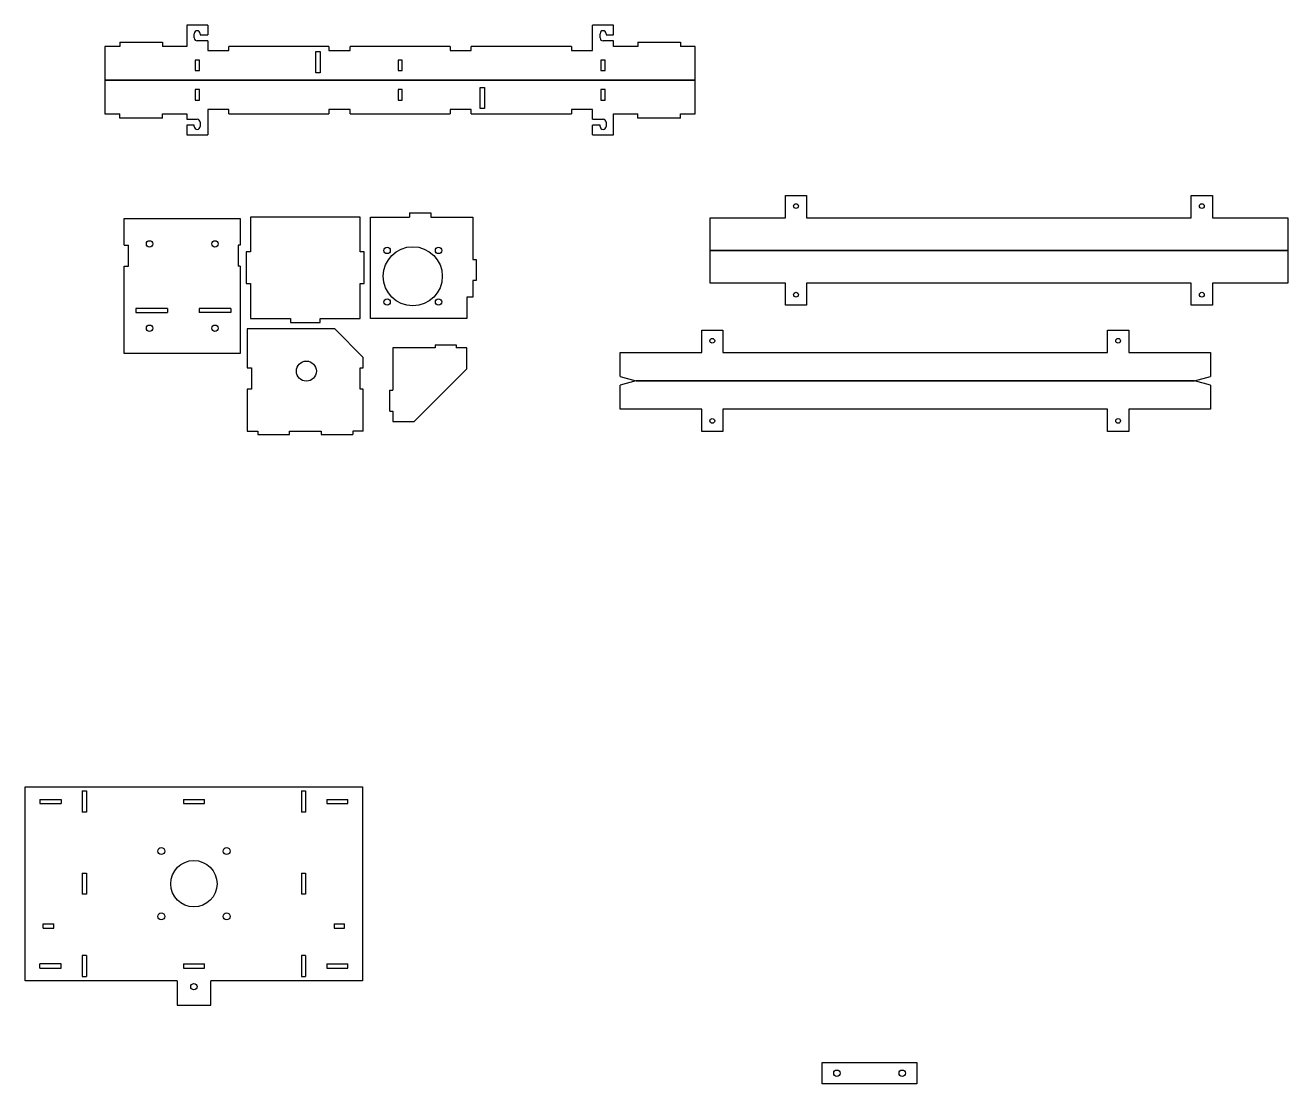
# Model space of a CAD drawing. Header units: millimetres. Extents: x -974 to 1122, y -177 to 977.
# Drawn here: x -974 to -375, y 282 to 784 of the extents above; entities that cross this region are included whole.
import ezdxf

# ---------------------------------------------------------------- set-up
doc = ezdxf.new("R2010")
doc.units = ezdxf.units.MM
for name, color, linetype in [('BED_HOLDING_PLAT', 7, 'Continuous'), ('BED_HOLDING_TOP_', 7, 'Continuous'), ('Default', 7, 'Continuous'), ('EXT_FAN_', 7, 'Continuous'), ('EXT_FRONT', 7, 'Continuous'), ('EXT_TOP_', 7, 'Continuous'), ('MIDLDE_PLATE', 7, 'Continuous'), ('TOP_CORNER_SUPPO', 7, 'Continuous'), ('X_RACK_SUPPORT_P', 7, 'Continuous'), ('X_SLIDE_PLATE', 7, 'Continuous'), ('Z_SLIDE_PLATE', 7, 'Continuous')]:
    doc.layers.add(name, color=color, linetype=linetype)

# ---------------------------------------------------------------- blocks, each defined once
blk = doc.blocks.new('SE11')
at = {"layer": 'BED_HOLDING_PLAT', "color": 7, "linetype": 'Continuous'}
for p, q in [((-935.98, 757.67), (-935.98, 741.67)), ((-655.98, 757.67), (-935.98, 757.67)), ((-655.98, 741.67), (-655.98, 757.67)), ((-891.23, 753.17), (-893.23, 753.17)), ((-893.23, 753.17), (-893.23, 748.17)), ((-891.23, 748.17), (-891.23, 753.17)), ((-794.98, 753.17), (-796.98, 753.17)), ((-796.98, 753.17), (-796.98, 748.17)), ((-794.98, 748.17), (-794.98, 753.17)), ((-757.98, 744.17), (-757.98, 754.17)), ((-757.98, 754.17), (-755.98, 754.17)), ((-755.98, 754.17), (-755.98, 744.17)), ((-698.73, 753.17), (-700.73, 753.17)), ((-700.73, 753.17), (-700.73, 748.17)), ((-698.73, 748.17), (-698.73, 753.17)), ((-893.23, 748.17), (-891.23, 748.17)), ((-887.23, 743.67), (-887.23, 731.67)), ((-877.23, 743.67), (-887.23, 743.67)), ((-877.23, 741.67), (-877.23, 743.67)), ((-829.73, 743.67), (-829.73, 741.67)), ((-819.73, 743.67), (-829.73, 743.67)), ((-819.73, 741.67), (-819.73, 743.67)), ((-796.98, 748.17), (-794.98, 748.17)), ((-772.23, 743.67), (-772.23, 741.67)), ((-762.23, 743.67), (-772.23, 743.67)), ((-762.23, 741.67), (-762.23, 743.67)), ((-755.98, 744.17), (-757.98, 744.17)), ((-714.73, 743.67), (-714.73, 741.67)), ((-704.73, 743.67), (-714.73, 743.67)), ((-704.73, 739.07), (-704.73, 743.67)), ((-700.73, 748.17), (-698.73, 748.17)), ((-935.98, 741.67), (-928.98, 741.67)), ((-928.98, 739.67), (-928.98, 741.67)), ((-908.72, 739.67), (-928.98, 739.67)), ((-908.72, 741.67), (-897.23, 741.67)), ((-908.72, 739.67), (-908.72, 741.67)), ((-897.23, 741.67), (-897.23, 739.07)), ((-897.23, 739.07), (-892.23, 739.07)), ((-890.83, 737.67), (-890.83, 735.67)), ((-877.23, 741.67), (-829.73, 741.67)), ((-819.73, 741.67), (-772.23, 741.67)), ((-762.23, 741.67), (-714.73, 741.67)), ((-704.73, 739.07), (-699.73, 739.07)), ((-698.33, 737.67), (-698.33, 735.67)), ((-694.73, 741.67), (-683.25, 741.67)), ((-694.73, 731.67), (-694.73, 741.67)), ((-683.25, 739.67), (-683.25, 741.67)), ((-662.98, 739.67), (-683.25, 739.67)), ((-662.98, 741.67), (-655.98, 741.67)), ((-662.98, 739.67), (-662.98, 741.67)), ((-897.23, 736.27), (-897.23, 731.67)), ((-893.63, 736.27), (-897.23, 736.27)), ((-897.23, 731.67), (-887.23, 731.67)), ((-893.63, 735.67), (-893.63, 736.27)), ((-704.73, 731.67), (-704.73, 736.27)), ((-701.13, 736.27), (-704.73, 736.27)), ((-704.73, 731.67), (-694.73, 731.67)), ((-701.13, 735.67), (-701.13, 736.27))]:
    blk.add_line(p, q, dxfattribs=at)
for centre, start, end in [((-892.23, 737.67), 0, 90), ((-699.73, 737.67), 0, 90), ((-892.23, 735.67), 180, 0), ((-699.73, 735.67), 180, 0)]:
    blk.add_arc(centre, 1.4, start, end, dxfattribs=at)
blk = doc.blocks.new('SE43')
at = {"layer": 'MIDLDE_PLATE', "color": 7, "linetype": 'Continuous'}
for p, q in [((-684.2, 615.03), (-691.66, 613.03)), ((-691.66, 601.53), (-691.66, 613.03)), ((-684.2, 615.03), (-419.13, 615.03)), ((-411.66, 613.03), (-419.13, 615.03)), ((-411.66, 613.03), (-411.66, 601.53)), ((-652.91, 601.53), (-691.66, 601.53)), ((-652.91, 591.03), (-652.91, 601.53)), ((-460.41, 601.53), (-642.91, 601.53)), ((-642.91, 601.53), (-642.91, 591.03)), ((-460.41, 591.03), (-460.41, 601.53)), ((-411.66, 601.53), (-450.41, 601.53)), ((-450.41, 601.53), (-450.41, 591.03)), ((-642.91, 591.03), (-652.91, 591.03)), ((-450.41, 591.03), (-460.41, 591.03))]:
    blk.add_line(p, q, dxfattribs=at)
for centre in [(-647.91, 596.02), (-455.41, 596.02)]:
    blk.add_circle(centre, 1.13, dxfattribs=at)
blk = doc.blocks.new('SE44')
at = {"layer": 'BED_HOLDING_TOP_', "color": 7, "linetype": 'Continuous'}
for p, q in [((-613.21, 692.4), (-613.21, 702.91)), ((-613.21, 702.91), (-603.21, 702.91)), ((-603.21, 702.91), (-603.21, 692.4)), ((-420.71, 692.4), (-420.71, 702.91)), ((-420.71, 702.91), (-410.71, 702.91)), ((-410.71, 702.91), (-410.71, 692.4)), ((-648.96, 676.9), (-648.96, 692.4)), ((-648.96, 692.4), (-613.21, 692.4)), ((-603.21, 692.4), (-420.71, 692.4)), ((-410.71, 692.4), (-374.96, 692.4)), ((-374.96, 692.4), (-374.96, 676.9)), ((-374.96, 676.9), (-648.96, 676.9))]:
    blk.add_line(p, q, dxfattribs=at)
for centre in [(-608.21, 697.92), (-415.71, 697.92)]:
    blk.add_circle(centre, 1.13, dxfattribs=at)
blk = doc.blocks.new('SE49')
at = {"layer": 'Z_SLIDE_PLATE', "color": 7, "linetype": 'Continuous'}
for p, q in [((-973.81, 330.52), (-973.81, 422.52)), ((-973.81, 422.52), (-813.81, 422.52)), ((-946.81, 420.53), (-946.81, 410.53)), ((-946.81, 420.53), (-944.81, 420.53)), ((-944.81, 420.53), (-944.81, 410.53)), ((-842.81, 420.53), (-842.81, 410.53)), ((-842.81, 420.53), (-840.81, 420.53)), ((-840.81, 420.53), (-840.81, 410.53)), ((-813.81, 422.52), (-813.81, 330.52)), ((-966.81, 416.52), (-956.81, 416.52)), ((-966.81, 416.52), (-966.81, 414.52)), ((-966.81, 414.52), (-956.81, 414.52)), ((-956.81, 416.52), (-956.81, 414.52)), ((-898.81, 416.52), (-898.81, 414.52)), ((-898.81, 416.52), (-888.81, 416.52)), ((-898.81, 414.52), (-888.81, 414.52)), ((-888.81, 414.52), (-888.81, 416.52)), ((-830.81, 416.52), (-820.81, 416.52)), ((-830.81, 416.52), (-830.81, 414.52)), ((-830.81, 414.52), (-820.81, 414.52)), ((-820.81, 414.52), (-820.81, 416.52)), ((-944.81, 410.53), (-946.81, 410.53)), ((-840.81, 410.53), (-842.81, 410.53)), ((-946.81, 381.53), (-944.81, 381.53)), ((-946.81, 381.53), (-946.81, 371.53)), ((-944.81, 381.53), (-944.81, 371.53)), ((-842.81, 381.53), (-840.81, 381.53)), ((-842.81, 381.53), (-842.81, 371.53)), ((-840.81, 381.53), (-840.81, 371.53)), ((-944.81, 371.53), (-946.81, 371.53)), ((-840.81, 371.53), (-842.81, 371.53)), ((-965.31, 357.51), (-960.31, 357.51)), ((-965.31, 355.51), (-965.31, 357.51)), ((-965.31, 355.51), (-960.31, 355.51)), ((-960.31, 355.51), (-960.31, 357.51)), ((-827.31, 357.51), (-822.31, 357.51)), ((-827.31, 357.51), (-827.31, 355.51)), ((-827.31, 355.51), (-822.31, 355.51)), ((-822.31, 355.51), (-822.31, 357.51)), ((-944.81, 342.53), (-946.81, 342.53)), ((-946.81, 342.53), (-946.81, 332.53)), ((-944.81, 342.53), (-944.81, 332.53)), ((-840.81, 342.53), (-842.81, 342.53)), ((-842.81, 342.53), (-842.81, 332.53)), ((-840.81, 342.53), (-840.81, 332.53)), ((-956.81, 338.53), (-966.81, 338.53)), ((-966.81, 336.53), (-966.81, 338.53)), ((-966.81, 336.53), (-956.81, 336.53)), ((-956.81, 336.53), (-956.81, 338.53)), ((-898.81, 338.53), (-898.81, 336.53)), ((-898.81, 338.53), (-888.81, 338.53)), ((-898.81, 336.53), (-888.81, 336.53)), ((-888.81, 336.53), (-888.81, 338.53)), ((-830.81, 338.53), (-820.81, 338.53)), ((-830.81, 338.53), (-830.81, 336.53)), ((-830.81, 336.53), (-820.81, 336.53)), ((-820.81, 336.53), (-820.81, 338.53)), ((-901.81, 330.52), (-973.81, 330.52)), ((-946.81, 332.53), (-944.81, 332.53)), ((-901.81, 330.52), (-901.81, 318.89)), ((-813.81, 330.52), (-885.81, 330.52)), ((-885.81, 318.89), (-885.81, 330.52)), ((-842.81, 332.53), (-840.81, 332.53)), ((-901.81, 318.89), (-885.81, 318.89))]:
    blk.add_line(p, q, dxfattribs=at)
for centre, radius in [((-909.31, 392.02), 1.65), ((-878.31, 392.02), 1.65), ((-893.81, 376.52), 11), ((-909.31, 361.02), 1.65), ((-878.31, 361.02), 1.65), ((-893.81, 327.71), 1.5)]:
    blk.add_circle(centre, radius, dxfattribs=at)
blk = doc.blocks.new('SE50')
at = {"layer": 'X_SLIDE_PLATE', "color": 7, "linetype": 'Continuous'}
for p, q in [((-926.84, 692), (-871.84, 692)), ((-926.84, 679.37), (-926.84, 692)), ((-871.84, 692), (-871.84, 679.37)), ((-926.84, 679.37), (-924.84, 679.37)), ((-924.84, 669.37), (-924.84, 679.37)), ((-871.84, 679.37), (-872.84, 679.37)), ((-872.84, 679.37), (-872.84, 669.37)), ((-926.84, 628), (-926.84, 669.37)), ((-926.84, 669.37), (-924.84, 669.37)), ((-871.84, 669.37), (-872.84, 669.37)), ((-871.84, 669.37), (-871.84, 628)), ((-906.34, 649.37), (-921.34, 649.37)), ((-921.34, 649.37), (-921.34, 647.37)), ((-921.34, 647.37), (-906.34, 647.37)), ((-906.34, 649.37), (-906.34, 647.37)), ((-891.34, 649.37), (-891.34, 647.37)), ((-876.34, 649.37), (-891.34, 649.37)), ((-876.34, 647.37), (-891.34, 647.37)), ((-876.34, 649.37), (-876.34, 647.37)), ((-871.84, 628), (-926.84, 628))]:
    blk.add_line(p, q, dxfattribs=at)
for centre in [(-914.84, 680), (-883.84, 680), (-914.84, 640), (-883.84, 640)]:
    blk.add_circle(centre, 1.5, dxfattribs=at)
blk = doc.blocks.new('SE54')
at = {"layer": 'EXT_FAN_', "color": 7, "linetype": 'Continuous'}
for p, q in [((-809.97, 644.65), (-809.97, 692.65)), ((-809.97, 692.65), (-791.47, 692.65)), ((-791.47, 694.65), (-781.47, 694.65)), ((-791.47, 694.65), (-791.47, 692.65)), ((-781.47, 694.65), (-781.47, 692.65)), ((-781.47, 692.65), (-761.47, 692.65)), ((-761.47, 692.65), (-761.47, 672.65)), ((-761.47, 672.65), (-759.97, 672.65)), ((-759.97, 672.65), (-759.97, 662.65)), ((-759.97, 662.65), (-761.47, 662.65)), ((-761.47, 662.65), (-761.47, 654.65)), ((-764.34, 654.65), (-764.34, 644.65)), ((-761.47, 654.65), (-764.34, 654.65)), ((-764.34, 644.65), (-809.97, 644.65))]:
    blk.add_line(p, q, dxfattribs=at)
for centre, radius in [((-789.97, 664.65), 14), ((-802.16, 676.85), 1.5), ((-777.77, 676.85), 1.5), ((-802.16, 652.45), 1.5), ((-777.77, 652.45), 1.5)]:
    blk.add_circle(centre, radius, dxfattribs=at)
blk = doc.blocks.new('SE55')
at = {"layer": 'EXT_FRONT', "color": 7, "linetype": 'Continuous'}
for p, q in [((-814.97, 692.65), (-866.97, 692.65)), ((-866.97, 692.65), (-866.97, 676.15)), ((-814.97, 676.15), (-814.97, 692.65)), ((-866.97, 676.15), (-868.97, 676.15)), ((-868.97, 676.15), (-868.97, 661.15)), ((-812.97, 676.15), (-814.97, 676.15)), ((-812.97, 661.15), (-812.97, 676.15)), ((-868.97, 661.15), (-866.97, 661.15)), ((-866.97, 661.15), (-866.97, 644.63)), ((-814.97, 644.63), (-814.97, 661.15)), ((-814.97, 661.15), (-812.97, 661.15)), ((-866.97, 644.63), (-847.97, 644.63)), ((-847.97, 644.63), (-847.97, 642.63)), ((-847.97, 642.63), (-833.97, 642.63)), ((-833.97, 642.63), (-833.97, 644.63)), ((-833.97, 644.63), (-814.97, 644.63))]:
    blk.add_line(p, q, dxfattribs=at)
blk = doc.blocks.new('SE56')
at = {"layer": 'EXT_TOP_', "color": 7, "linetype": 'Continuous'}
for p, q in [((-868.47, 639.63), (-868.47, 621.13)), ((-826.97, 639.63), (-868.47, 639.63)), ((-813.47, 626.13), (-826.97, 639.63)), ((-813.47, 621.13), (-813.47, 626.13)), ((-868.47, 621.13), (-866.47, 621.13)), ((-866.47, 621.13), (-866.47, 611.13)), ((-814.97, 611.13), (-814.97, 621.13)), ((-814.97, 621.13), (-813.47, 621.13)), ((-868.47, 611.13), (-868.47, 591.13)), ((-866.47, 611.13), (-868.47, 611.13)), ((-813.47, 611.13), (-814.97, 611.13)), ((-813.47, 591.13), (-813.47, 611.13)), ((-868.47, 591.13), (-863.47, 591.13)), ((-863.47, 591.13), (-863.47, 589.63)), ((-863.47, 589.63), (-848.47, 589.63)), ((-848.47, 591.13), (-833.47, 591.13)), ((-848.47, 589.63), (-848.47, 591.13)), ((-833.47, 591.13), (-833.47, 589.63)), ((-833.47, 589.63), (-818.47, 589.63)), ((-813.47, 591.13), (-818.47, 591.13)), ((-818.47, 591.13), (-818.47, 589.63))]:
    blk.add_line(p, q, dxfattribs=at)
blk.add_circle((-840.47, 619.63), 4.75, dxfattribs=at)
blk = doc.blocks.new('SE65')
at = {"layer": 'BED_HOLDING_PLAT', "color": 7, "linetype": 'Continuous'}
for p, q in [((-887.23, 783.67), (-897.23, 783.67)), ((-897.23, 783.67), (-897.23, 773.67)), ((-893.63, 777.67), (-893.63, 779.67)), ((-890.83, 779.67), (-890.83, 779.07)), ((-890.83, 779.07), (-887.23, 779.07)), ((-887.23, 783.67), (-887.23, 779.07)), ((-704.73, 771.67), (-704.73, 783.67)), ((-694.73, 783.67), (-704.73, 783.67)), ((-701.13, 777.67), (-701.13, 779.67)), ((-698.33, 779.67), (-698.33, 779.07)), ((-698.33, 779.07), (-694.73, 779.07)), ((-694.73, 779.07), (-694.73, 783.67)), ((-935.98, 773.67), (-935.98, 757.67)), ((-928.98, 773.67), (-935.98, 773.67)), ((-928.98, 775.67), (-928.98, 773.67)), ((-928.98, 775.67), (-908.72, 775.67)), ((-908.72, 775.67), (-908.72, 773.67)), ((-897.23, 773.67), (-908.72, 773.67)), ((-887.23, 776.27), (-892.23, 776.27)), ((-887.23, 776.27), (-887.23, 771.67)), ((-877.23, 771.67), (-877.23, 773.67)), ((-829.73, 773.67), (-877.23, 773.67)), ((-829.73, 773.67), (-829.73, 771.67)), ((-819.73, 771.67), (-819.73, 773.67)), ((-772.23, 773.67), (-819.73, 773.67)), ((-772.23, 773.67), (-772.23, 771.67)), ((-762.23, 771.67), (-762.23, 773.67)), ((-714.73, 773.67), (-762.23, 773.67)), ((-714.73, 773.67), (-714.73, 771.67)), ((-694.73, 776.27), (-699.73, 776.27)), ((-694.73, 773.67), (-694.73, 776.27)), ((-683.25, 773.67), (-694.73, 773.67)), ((-683.25, 775.67), (-683.25, 773.67)), ((-683.25, 775.67), (-662.98, 775.67)), ((-662.98, 775.67), (-662.98, 773.67)), ((-655.98, 773.67), (-662.98, 773.67)), ((-655.98, 757.67), (-655.98, 773.67)), ((-891.23, 767.17), (-893.23, 767.17)), ((-893.23, 767.17), (-893.23, 762.17)), ((-891.23, 762.17), (-891.23, 767.17)), ((-887.23, 771.67), (-877.23, 771.67)), ((-835.98, 771.17), (-833.98, 771.17)), ((-835.98, 761.17), (-835.98, 771.17)), ((-833.98, 771.17), (-833.98, 761.17)), ((-829.73, 771.67), (-819.73, 771.67)), ((-794.98, 767.17), (-796.98, 767.17)), ((-796.98, 767.17), (-796.98, 762.17)), ((-794.98, 762.17), (-794.98, 767.17)), ((-772.23, 771.67), (-762.23, 771.67)), ((-714.73, 771.67), (-704.73, 771.67)), ((-698.73, 767.17), (-700.73, 767.17)), ((-700.73, 767.17), (-700.73, 762.17)), ((-698.73, 762.17), (-698.73, 767.17)), ((-893.23, 762.17), (-891.23, 762.17)), ((-833.98, 761.17), (-835.98, 761.17)), ((-796.98, 762.17), (-794.98, 762.17)), ((-700.73, 762.17), (-698.73, 762.17)), ((-935.98, 757.67), (-655.98, 757.67))]:
    blk.add_line(p, q, dxfattribs=at)
for centre, start, end in [((-892.23, 779.67), 0, 180), ((-699.73, 779.67), 0, 180), ((-892.23, 777.67), 180, 270), ((-699.73, 777.67), 180, 270)]:
    blk.add_arc(centre, 1.4, start, end, dxfattribs=at)
blk = doc.blocks.new('SE66')
at = {"layer": 'MIDLDE_PLATE', "color": 7, "linetype": 'Continuous'}
for p, q in [((-652.91, 628.53), (-652.91, 639.03)), ((-652.91, 639.03), (-642.91, 639.03)), ((-642.91, 639.03), (-642.91, 628.53)), ((-460.41, 628.53), (-460.41, 639.03)), ((-460.41, 639.03), (-450.41, 639.03)), ((-450.41, 639.03), (-450.41, 628.53)), ((-691.66, 628.53), (-652.91, 628.53)), ((-691.66, 617.03), (-691.66, 628.53)), ((-642.91, 628.53), (-460.41, 628.53)), ((-450.41, 628.53), (-411.66, 628.53)), ((-411.66, 628.53), (-411.66, 617.03)), ((-691.66, 617.03), (-684.2, 615.03)), ((-419.13, 615.03), (-411.66, 617.03)), ((-419.13, 615.03), (-684.2, 615.03))]:
    blk.add_line(p, q, dxfattribs=at)
for centre in [(-647.91, 634.04), (-455.41, 634.04)]:
    blk.add_circle(centre, 1.13, dxfattribs=at)
blk = doc.blocks.new('SE67')
at = {"layer": 'BED_HOLDING_TOP_', "color": 7, "linetype": 'Continuous'}
for p, q in [((-648.96, 661.4), (-648.96, 676.9)), ((-648.96, 676.9), (-374.96, 676.9)), ((-374.96, 676.9), (-374.96, 661.4)), ((-613.21, 661.4), (-648.96, 661.4)), ((-613.21, 650.89), (-613.21, 661.4)), ((-420.71, 661.4), (-603.21, 661.4)), ((-603.21, 661.4), (-603.21, 650.89)), ((-420.71, 650.89), (-420.71, 661.4)), ((-374.96, 661.4), (-410.71, 661.4)), ((-410.71, 661.4), (-410.71, 650.89)), ((-603.21, 650.89), (-613.21, 650.89)), ((-410.71, 650.89), (-420.71, 650.89))]:
    blk.add_line(p, q, dxfattribs=at)
for centre in [(-608.21, 655.88), (-415.71, 655.88)]:
    blk.add_circle(centre, 1.13, dxfattribs=at)
blk = doc.blocks.new('SE102')
at = {"layer": 'X_RACK_SUPPORT_P', "color": 7, "linetype": 'Continuous'}
for p, q in [((-595.84, 281.65), (-595.84, 291.65)), ((-595.84, 291.65), (-550.84, 291.65)), ((-550.84, 291.65), (-550.84, 281.65)), ((-550.84, 281.65), (-595.84, 281.65))]:
    blk.add_line(p, q, dxfattribs=at)
for centre in [(-588.84, 286.65), (-557.84, 286.65)]:
    blk.add_circle(centre, 1.5, dxfattribs=at)
blk = doc.blocks.new('SE123')
at = {"layer": 'TOP_CORNER_SUPPO', "color": 7, "linetype": 'Continuous'}
for p, q in [((-799.4, 630.67), (-799.4, 610.67)), ((-779.4, 630.67), (-799.4, 630.67)), ((-779.4, 632.17), (-779.4, 630.67)), ((-779.4, 632.17), (-769.4, 632.17)), ((-769.4, 632.17), (-769.4, 630.67)), ((-764.4, 630.67), (-769.4, 630.67)), ((-764.4, 620.67), (-764.4, 630.67)), ((-764.4, 620.67), (-789.4, 595.67)), ((-800.9, 610.67), (-799.4, 610.67)), ((-800.9, 600.67), (-800.9, 610.67)), ((-800.9, 600.67), (-799.4, 600.67)), ((-799.4, 600.67), (-799.4, 595.67)), ((-799.4, 595.67), (-789.4, 595.67))]:
    blk.add_line(p, q, dxfattribs=at)

msp = doc.modelspace()

# ---------------------------------------------------------------- block references
at = {"layer": 'Default'}
for name in ['SE65', 'SE11', 'SE44', 'SE50', 'SE55', 'SE54', 'SE67', 'SE56', 'SE66', 'SE123', 'SE43', 'SE49', 'SE102']:
    msp.add_blockref(name, (0, 0), dxfattribs=at)

doc.saveas('drawing.dxf')
